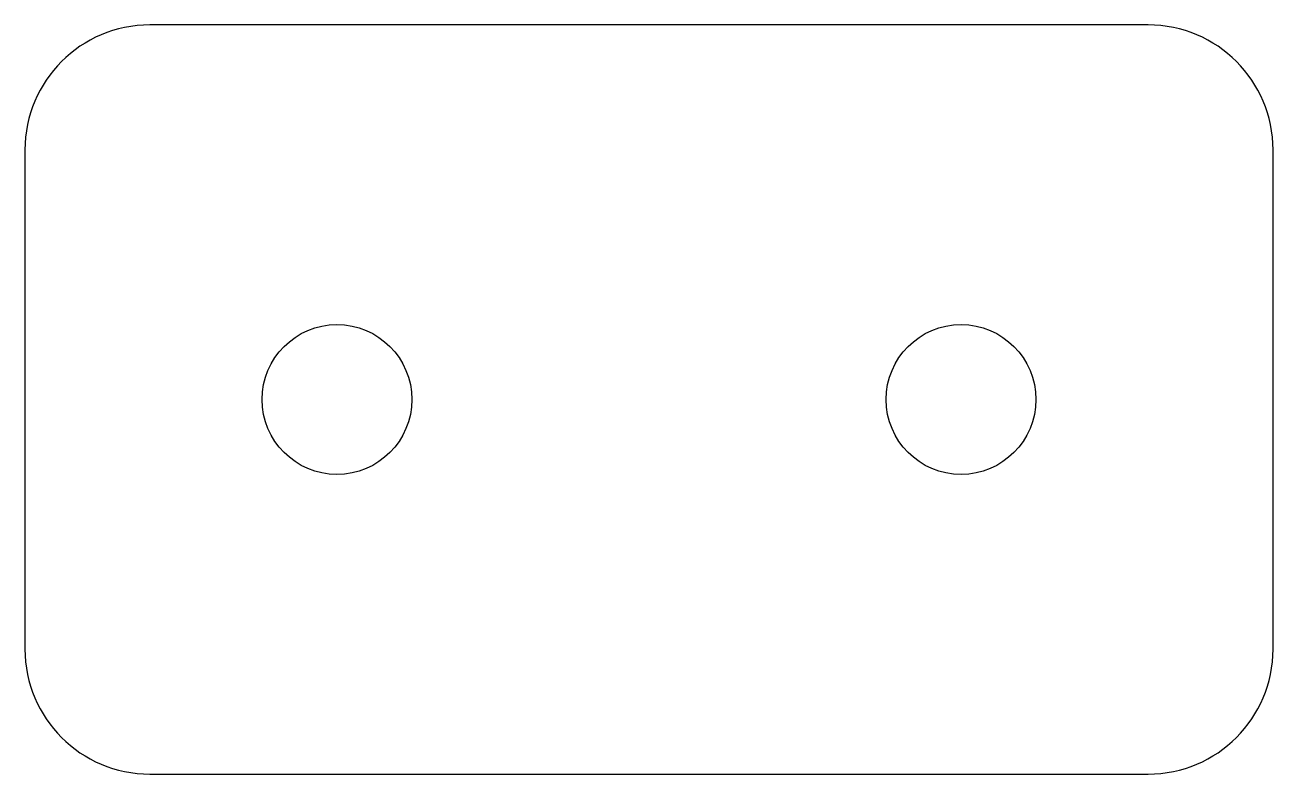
# Model space of a CAD drawing. Header units: millimetres. Extents: x 0 to 100, y 0 to 60.
import ezdxf

# ---------------------------------------------------------------- set-up
doc = ezdxf.new("R2010")
doc.units = ezdxf.units.MM

msp = doc.modelspace()

# ---------------------------------------------------------------- linework, layer by layer
at = {"layer": 'CUT'}
msp.add_lwpolyline([(10, 0), (90, 0, 0.41421), (100, 10), (100, 50, 0.41421), (90, 60), (10, 60, 0.41421), (0, 50), (0, 10, 0.41421)], format="xyb", close=True, dxfattribs=at)
for centre in [(25, 30), (75, 30)]:
    msp.add_circle(centre, 6, dxfattribs=at)

doc.saveas('drawing.dxf')
